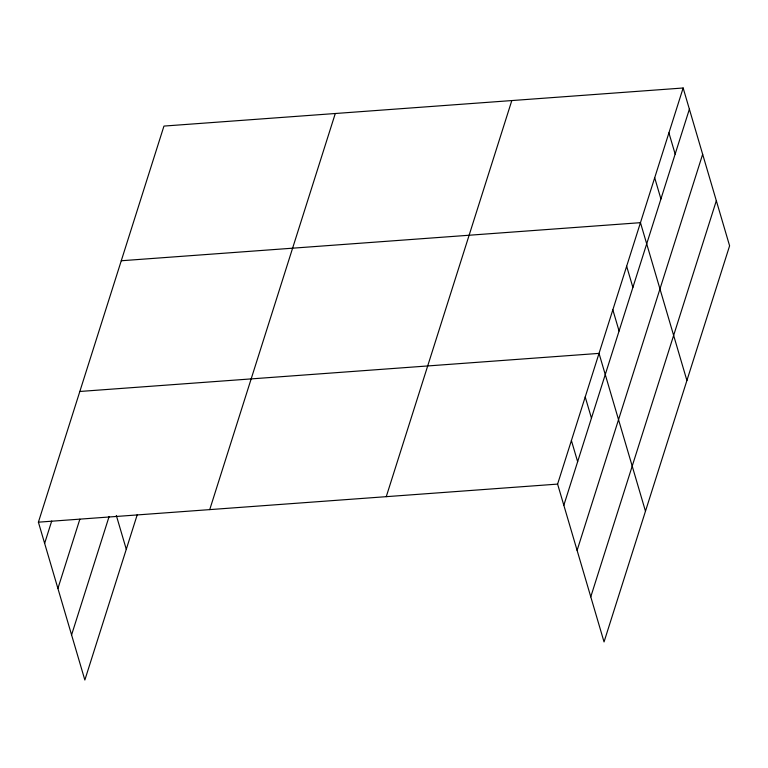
<?xml version="1.0" encoding="UTF-8"?>
<svg xmlns="http://www.w3.org/2000/svg" width="768" height="768" viewBox="0 0 768 768"><rect width="100%" height="100%" fill="white"/><g stroke="black" fill="none" stroke-linecap="round" stroke-linejoin="round"><path stroke-width="1.15" d="M137.261 514.656L84.854 680.006L38.4 522.182L163.958 126.077L683.146 87.994L729.6 245.818L604.042 641.923L557.597 484.099L683.146 87.994M44.63 543.37L51.715 521.021M57.907 588.461L79.862 519.187M71.578 634.915L109.114 516.49M209.731 509.616L335.29 113.51M386.256 496.666L511.814 100.56M563.827 505.277L689.386 109.181M577.104 550.368L702.653 154.272M590.774 596.832L716.333 200.726M121.267 260.755L640.464 222.672L686.909 380.496M79.834 391.469L599.03 353.386L645.475 511.21M38.4 522.182L557.597 484.099M668.918 132.883L675.158 154.07M654.691 177.773L660.922 198.96M626.65 266.237L632.89 287.424M612.835 309.811L619.075 330.998M585.216 396.95L591.456 418.138M571.402 440.525L577.642 461.712M116.333 515.472L126.288 549.293"/></g></svg>
